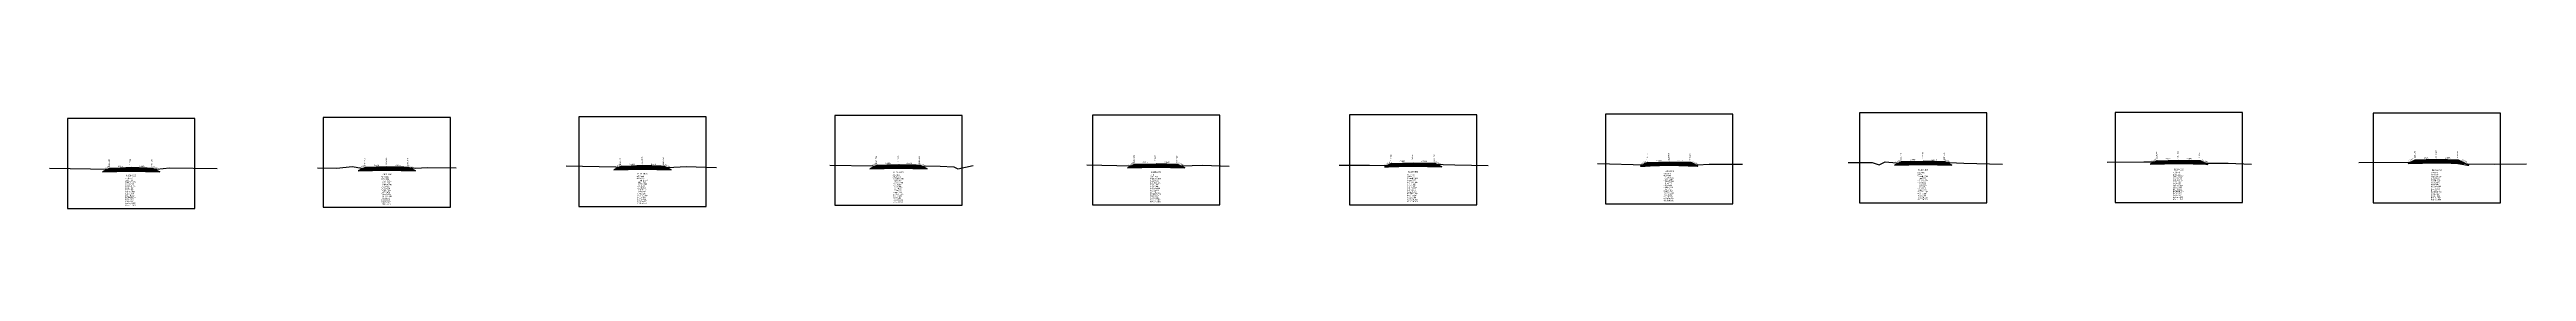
# Model space of a CAD drawing. Extents: x -7 to 78429, y 1189 to 1262.
# Drawn here: x 55173 to 55751, y 1203 to 1226 of the extents above; entities that cross this region are included whole.
import ezdxf
from ezdxf.enums import TextEntityAlignment as Align

# ---------------------------------------------------------------- set-up
doc = ezdxf.new("R2010")
doc.units = 0

msp = doc.modelspace()

# ---------------------------------------------------------------- linework, layer by layer
at = {"layer": 'A4_BORDER', "color": 7}
for points in [[(55536.254, 1204.231), (55565.954, 1204.231), (55565.954, 1225.231), (55536.254, 1225.231), (55536.254, 1204.231)], [(55595.497, 1204.505), (55625.197, 1204.505), (55625.197, 1225.505), (55595.497, 1225.505), (55595.497, 1204.505)], [(55655.11, 1204.587), (55684.81, 1204.587), (55684.81, 1225.587), (55655.11, 1225.587), (55655.11, 1204.587)], [(55715.313, 1204.457), (55745.013, 1204.457), (55745.013, 1225.457), (55715.313, 1225.457), (55715.313, 1204.457)], [(55177.39, 1203.181), (55207.09, 1203.181), (55207.09, 1224.181), (55177.39, 1224.181), (55177.39, 1203.181)], [(55237.088, 1203.462), (55266.788, 1203.462), (55266.788, 1224.462), (55237.088, 1224.462), (55237.088, 1203.462)], [(55296.723, 1203.625), (55326.423, 1203.625), (55326.423, 1224.625), (55296.723, 1224.625), (55296.723, 1203.625)], [(55356.436, 1203.949), (55386.136, 1203.949), (55386.136, 1224.949), (55356.436, 1224.949), (55356.436, 1203.949)], [(55416.53, 1203.975), (55446.23, 1203.975), (55446.23, 1224.975), (55416.53, 1224.975), (55416.53, 1203.975)], [(55476.504, 1204.04), (55506.204, 1204.04), (55506.204, 1225.04), (55476.504, 1225.04), (55476.504, 1204.04)]]:
    msp.add_lwpolyline(points, dxfattribs=at)
at = {"layer": 'CLEAR_GROUND', "color": 8}
for points in [[(55544.425, 1213.094), (55545.479, 1213.066), (55548.417, 1213.442), (55551.088, 1213.543), (55555.237, 1213.458), (55557.713, 1213.077), (55557.807, 1213.081)], [(55604.125, 1213.53), (55605.94, 1213.351), (55607.829, 1213.668), (55610.358, 1213.783), (55614.751, 1213.658), (55616.427, 1213.601)], [(55663.825, 1213.776), (55667.188, 1213.746), (55669.948, 1213.889), (55674.25, 1213.809), (55676.774, 1213.437)], [(55723.525, 1213.723), (55724.274, 1213.728), (55727.623, 1213.827), (55730.155, 1213.963), (55734.204, 1213.845), (55737.334, 1213.311), (55737.633, 1213.307)], [(55186.225, 1212.073), (55187.594, 1212.047), (55189.698, 1212.401), (55192.241, 1212.51), (55195.942, 1212.4), (55198.262, 1212.022), (55198.337, 1212.031)], [(55245.925, 1212.312), (55246.825, 1212.159), (55248.911, 1212.508), (55251.935, 1212.686), (55255.829, 1212.594), (55257.862, 1212.356)], [(55305.625, 1212.577), (55307.478, 1212.533), (55308.957, 1212.838), (55311.583, 1212.959), (55315.912, 1212.808), (55317.482, 1212.464), (55317.725, 1212.475)], [(55365.325, 1212.799), (55366.923, 1212.698), (55368.618, 1213.032), (55371.444, 1213.173), (55375.383, 1213.106), (55376.569, 1212.816), (55377.218, 1212.813)], [(55425.025, 1212.825), (55425.778, 1212.805), (55428.279, 1213.102), (55431.384, 1213.256), (55435.492, 1213.17), (55437.322, 1212.83), (55437.697, 1212.843)], [(55484.725, 1212.906), (55485.571, 1212.877), (55488.554, 1213.238), (55491.36, 1213.353), (55495.64, 1213.251), (55497.406, 1213.194)]]:
    msp.add_lwpolyline(points, dxfattribs=at)
at = {"layer": 'DESIGN_ROAD_TRIMMED', "color": 1}
for points in [[(55425.025, 1212.825), (55426.38, 1213.502), (55426.38, 1213.502), (55426.274, 1213.449), (55426.274, 1213.449), (55425.959, 1213.291), (55425.959, 1213.291), (55425.643, 1213.134), (55425.643, 1213.134), (55425.327, 1212.976), (55425.327, 1212.976), (55425.011, 1212.818), (55425.011, 1212.818), (55424.695, 1212.66), (55431.38, 1212.827), (55431.38, 1212.977), (55431.38, 1212.977), (55431.38, 1213.127), (55431.38, 1213.127), (55431.38, 1213.277), (55431.38, 1213.277), (55431.38, 1213.427), (55431.38, 1213.427), (55431.38, 1213.577), (55431.38, 1213.577), (55431.38, 1213.627), (55431.38, 1213.627), (55431.38, 1213.627), (55431.38, 1213.627), (55431.38, 1213.627), (55431.38, 1213.577), (55431.38, 1213.577), (55431.38, 1213.427), (55431.38, 1213.427), (55431.38, 1213.277), (55431.38, 1213.277), (55431.38, 1213.127), (55431.38, 1213.127), (55431.38, 1212.977), (55431.38, 1212.977), (55431.38, 1212.827), (55438.064, 1212.66), (55437.748, 1212.818), (55437.748, 1212.818), (55437.432, 1212.976), (55437.432, 1212.976), (55437.116, 1213.134), (55437.116, 1213.134), (55436.801, 1213.291), (55436.801, 1213.291), (55436.485, 1213.449), (55436.485, 1213.449), (55436.38, 1213.502), (55436.38, 1213.502), (55437.697, 1212.843)], [(55484.725, 1212.906), (55486.354, 1213.72), (55486.354, 1213.72), (55486.249, 1213.667), (55486.249, 1213.667), (55485.933, 1213.509), (55485.933, 1213.509), (55485.617, 1213.352), (55485.617, 1213.352), (55485.301, 1213.194), (55485.301, 1213.194), (55484.986, 1213.036), (55484.986, 1213.036), (55484.67, 1212.878), (55491.354, 1213.045), (55491.354, 1213.195), (55491.354, 1213.195), (55491.354, 1213.345), (55491.354, 1213.345), (55491.354, 1213.495), (55491.354, 1213.495), (55491.354, 1213.645), (55491.354, 1213.645), (55491.354, 1213.795), (55491.354, 1213.795), (55491.354, 1213.845), (55491.354, 1213.845), (55491.354, 1213.845), (55491.354, 1213.845), (55491.354, 1213.845), (55491.354, 1213.795), (55491.354, 1213.795), (55491.354, 1213.645), (55491.354, 1213.645), (55491.354, 1213.495), (55491.354, 1213.495), (55491.354, 1213.345), (55491.354, 1213.345), (55491.354, 1213.195), (55491.354, 1213.195), (55491.354, 1213.045), (55498.038, 1212.878), (55497.722, 1213.036), (55497.722, 1213.036), (55497.407, 1213.194), (55497.407, 1213.194), (55497.091, 1213.352), (55497.091, 1213.352), (55496.775, 1213.509), (55496.775, 1213.509), (55496.459, 1213.667), (55496.459, 1213.667), (55496.354, 1213.72), (55496.354, 1213.72), (55497.406, 1213.194)], [(55544.425, 1213.094), (55546.104, 1213.933), (55546.104, 1213.933), (55545.998, 1213.88), (55545.998, 1213.88), (55545.683, 1213.722), (55545.683, 1213.722), (55545.367, 1213.565), (55545.367, 1213.565), (55545.051, 1213.407), (55545.051, 1213.407), (55544.735, 1213.249), (55544.735, 1213.249), (55544.42, 1213.091), (55551.104, 1213.258), (55551.104, 1213.408), (55551.104, 1213.408), (55551.104, 1213.558), (55551.104, 1213.558), (55551.104, 1213.708), (55551.104, 1213.708), (55551.104, 1213.858), (55551.104, 1213.858), (55551.104, 1214.008), (55551.104, 1214.008), (55551.104, 1214.058), (55551.104, 1214.058), (55551.104, 1214.058), (55551.104, 1214.058), (55551.104, 1214.058), (55551.104, 1214.008), (55551.104, 1214.008), (55551.104, 1213.858), (55551.104, 1213.858), (55551.104, 1213.708), (55551.104, 1213.708), (55551.104, 1213.558), (55551.104, 1213.558), (55551.104, 1213.408), (55551.104, 1213.408), (55551.104, 1213.258), (55557.788, 1213.091), (55557.472, 1213.249), (55557.472, 1213.249), (55557.156, 1213.407), (55557.156, 1213.407), (55556.841, 1213.565), (55556.841, 1213.565), (55556.525, 1213.722), (55556.525, 1213.722), (55556.209, 1213.88), (55556.209, 1213.88), (55556.104, 1213.933), (55556.104, 1213.933), (55557.807, 1213.081)], [(55604.125, 1213.53), (55605.347, 1214.141), (55605.347, 1214.141), (55605.241, 1214.088), (55605.241, 1214.088), (55604.926, 1213.93), (55604.926, 1213.93), (55604.61, 1213.773), (55604.61, 1213.773), (55604.294, 1213.615), (55604.294, 1213.615), (55603.978, 1213.457), (55603.978, 1213.457), (55603.663, 1213.299), (55610.347, 1213.466), (55610.347, 1213.616), (55610.347, 1213.616), (55610.347, 1213.766), (55610.347, 1213.766), (55610.347, 1213.916), (55610.347, 1213.916), (55610.347, 1214.066), (55610.347, 1214.066), (55610.347, 1214.216), (55610.347, 1214.216), (55610.347, 1214.266), (55610.347, 1214.266), (55610.347, 1214.266), (55610.347, 1214.266), (55610.347, 1214.266), (55610.347, 1214.216), (55610.347, 1214.216), (55610.347, 1214.066), (55610.347, 1214.066), (55610.347, 1213.916), (55610.347, 1213.916), (55610.347, 1213.766), (55610.347, 1213.766), (55610.347, 1213.616), (55610.347, 1213.616), (55610.347, 1213.466), (55617.031, 1213.299), (55616.715, 1213.457), (55616.715, 1213.457), (55616.399, 1213.615), (55616.399, 1213.615), (55616.084, 1213.773), (55616.084, 1213.773), (55615.768, 1213.93), (55615.768, 1213.93), (55615.452, 1214.088), (55615.452, 1214.088), (55615.347, 1214.141), (55615.347, 1214.141), (55616.427, 1213.601)], [(55663.825, 1213.776), (55664.96, 1214.344), (55664.96, 1214.344), (55664.855, 1214.291), (55664.855, 1214.291), (55664.539, 1214.133), (55664.539, 1214.133), (55664.223, 1213.976), (55664.223, 1213.976), (55663.908, 1213.818), (55663.908, 1213.818), (55663.592, 1213.66), (55663.592, 1213.66), (55663.276, 1213.502), (55669.96, 1213.669), (55669.96, 1213.819), (55669.96, 1213.819), (55669.96, 1213.969), (55669.96, 1213.969), (55669.96, 1214.119), (55669.96, 1214.119), (55669.96, 1214.269), (55669.96, 1214.269), (55669.96, 1214.419), (55669.96, 1214.419), (55669.96, 1214.469), (55669.96, 1214.469), (55669.96, 1214.469), (55669.96, 1214.469), (55669.96, 1214.469), (55669.96, 1214.419), (55669.96, 1214.419), (55669.96, 1214.269), (55669.96, 1214.269), (55669.96, 1214.119), (55669.96, 1214.119), (55669.96, 1213.969), (55669.96, 1213.969), (55669.96, 1213.819), (55669.96, 1213.819), (55669.96, 1213.669), (55676.645, 1213.502), (55676.329, 1213.66), (55676.329, 1213.66), (55676.013, 1213.818), (55676.013, 1213.818), (55675.697, 1213.976), (55675.697, 1213.976), (55675.381, 1214.133), (55675.381, 1214.133), (55675.066, 1214.291), (55675.066, 1214.291), (55674.96, 1214.344), (55674.96, 1214.344), (55676.774, 1213.437)], [(55723.525, 1213.723), (55725.163, 1214.542), (55725.163, 1214.542), (55725.058, 1214.489), (55725.058, 1214.489), (55724.742, 1214.331), (55724.742, 1214.331), (55724.426, 1214.174), (55724.426, 1214.174), (55724.111, 1214.016), (55724.111, 1214.016), (55723.795, 1213.858), (55723.795, 1213.858), (55723.479, 1213.7), (55730.163, 1213.867), (55730.163, 1214.017), (55730.163, 1214.017), (55730.163, 1214.167), (55730.163, 1214.167), (55730.163, 1214.317), (55730.163, 1214.317), (55730.163, 1214.467), (55730.163, 1214.467), (55730.163, 1214.617), (55730.163, 1214.617), (55730.163, 1214.667), (55730.163, 1214.667), (55730.163, 1214.667), (55730.163, 1214.667), (55730.163, 1214.667), (55730.163, 1214.617), (55730.163, 1214.617), (55730.163, 1214.467), (55730.163, 1214.467), (55730.163, 1214.317), (55730.163, 1214.317), (55730.163, 1214.167), (55730.163, 1214.167), (55730.163, 1214.017), (55730.163, 1214.017), (55730.163, 1213.867), (55736.848, 1213.7), (55736.532, 1213.858), (55736.532, 1213.858), (55736.216, 1214.016), (55736.216, 1214.016), (55735.9, 1214.174), (55735.9, 1214.174), (55735.584, 1214.331), (55735.584, 1214.331), (55735.269, 1214.489), (55735.269, 1214.489), (55735.163, 1214.542), (55735.163, 1214.542), (55737.633, 1213.307)], [(55186.225, 1212.073), (55187.24, 1212.58), (55187.24, 1212.58), (55187.135, 1212.527), (55187.135, 1212.527), (55186.819, 1212.369), (55186.819, 1212.369), (55186.503, 1212.212), (55186.503, 1212.212), (55186.187, 1212.054), (55186.187, 1212.054), (55185.872, 1211.896), (55185.872, 1211.896), (55185.556, 1211.738), (55192.24, 1211.905), (55192.24, 1212.055), (55192.24, 1212.055), (55192.24, 1212.205), (55192.24, 1212.205), (55192.24, 1212.355), (55192.24, 1212.355), (55192.24, 1212.505), (55192.24, 1212.505), (55192.24, 1212.655), (55192.24, 1212.655), (55192.24, 1212.705), (55192.24, 1212.705), (55192.24, 1212.705), (55192.24, 1212.705), (55192.24, 1212.705), (55192.24, 1212.655), (55192.24, 1212.655), (55192.24, 1212.505), (55192.24, 1212.505), (55192.24, 1212.355), (55192.24, 1212.355), (55192.24, 1212.205), (55192.24, 1212.205), (55192.24, 1212.055), (55192.24, 1212.055), (55192.24, 1211.905), (55198.924, 1211.738), (55198.608, 1211.896), (55198.608, 1211.896), (55198.293, 1212.054), (55198.293, 1212.054), (55197.977, 1212.212), (55197.977, 1212.212), (55197.661, 1212.369), (55197.661, 1212.369), (55197.345, 1212.527), (55197.345, 1212.527), (55197.24, 1212.58), (55197.24, 1212.58), (55198.337, 1212.031)], [(55245.925, 1212.312), (55246.938, 1212.818), (55246.938, 1212.818), (55246.833, 1212.765), (55246.833, 1212.765), (55246.517, 1212.607), (55246.517, 1212.607), (55246.201, 1212.45), (55246.201, 1212.45), (55245.885, 1212.292), (55245.885, 1212.292), (55245.57, 1212.134), (55245.57, 1212.134), (55245.254, 1211.976), (55251.938, 1212.143), (55251.938, 1212.293), (55251.938, 1212.293), (55251.938, 1212.443), (55251.938, 1212.443), (55251.938, 1212.593), (55251.938, 1212.593), (55251.938, 1212.743), (55251.938, 1212.743), (55251.938, 1212.893), (55251.938, 1212.893), (55251.938, 1212.943), (55251.938, 1212.943), (55251.938, 1212.943), (55251.938, 1212.943), (55251.938, 1212.943), (55251.938, 1212.893), (55251.938, 1212.893), (55251.938, 1212.743), (55251.938, 1212.743), (55251.938, 1212.593), (55251.938, 1212.593), (55251.938, 1212.443), (55251.938, 1212.443), (55251.938, 1212.293), (55251.938, 1212.293), (55251.938, 1212.143), (55258.622, 1211.976), (55258.306, 1212.134), (55258.306, 1212.134), (55257.991, 1212.292), (55257.991, 1212.292), (55257.675, 1212.45), (55257.675, 1212.45), (55257.359, 1212.607), (55257.359, 1212.607), (55257.043, 1212.765), (55257.043, 1212.765), (55256.938, 1212.818), (55256.938, 1212.818), (55257.862, 1212.356)], [(55305.625, 1212.577), (55306.573, 1213.051), (55306.573, 1213.051), (55306.468, 1212.998), (55306.468, 1212.998), (55306.152, 1212.84), (55306.152, 1212.84), (55305.836, 1212.683), (55305.836, 1212.683), (55305.52, 1212.525), (55305.52, 1212.525), (55305.205, 1212.367), (55305.205, 1212.367), (55304.889, 1212.209), (55311.573, 1212.376), (55311.573, 1212.526), (55311.573, 1212.526), (55311.573, 1212.676), (55311.573, 1212.676), (55311.573, 1212.826), (55311.573, 1212.826), (55311.573, 1212.976), (55311.573, 1212.976), (55311.573, 1213.126), (55311.573, 1213.126), (55311.573, 1213.176), (55311.573, 1213.176), (55311.573, 1213.176), (55311.573, 1213.176), (55311.573, 1213.176), (55311.573, 1213.126), (55311.573, 1213.126), (55311.573, 1212.976), (55311.573, 1212.976), (55311.573, 1212.826), (55311.573, 1212.826), (55311.573, 1212.676), (55311.573, 1212.676), (55311.573, 1212.526), (55311.573, 1212.526), (55311.573, 1212.376), (55318.257, 1212.209), (55317.941, 1212.367), (55317.941, 1212.367), (55317.626, 1212.525), (55317.626, 1212.525), (55317.31, 1212.683), (55317.31, 1212.683), (55316.994, 1212.84), (55316.994, 1212.84), (55316.678, 1212.998), (55316.678, 1212.998), (55316.573, 1213.051), (55316.573, 1213.051), (55317.725, 1212.475)], [(55365.325, 1212.799), (55366.286, 1213.279), (55366.286, 1213.279), (55366.181, 1213.226), (55366.181, 1213.226), (55365.865, 1213.068), (55365.865, 1213.068), (55365.549, 1212.911), (55365.549, 1212.911), (55365.233, 1212.753), (55365.233, 1212.753), (55364.917, 1212.595), (55364.917, 1212.595), (55364.602, 1212.437), (55371.286, 1212.604), (55371.286, 1212.754), (55371.286, 1212.754), (55371.286, 1212.904), (55371.286, 1212.904), (55371.286, 1213.054), (55371.286, 1213.054), (55371.286, 1213.204), (55371.286, 1213.204), (55371.286, 1213.354), (55371.286, 1213.354), (55371.286, 1213.404), (55371.286, 1213.404), (55371.286, 1213.404), (55371.286, 1213.404), (55371.286, 1213.404), (55371.286, 1213.354), (55371.286, 1213.354), (55371.286, 1213.204), (55371.286, 1213.204), (55371.286, 1213.054), (55371.286, 1213.054), (55371.286, 1212.904), (55371.286, 1212.904), (55371.286, 1212.754), (55371.286, 1212.754), (55371.286, 1212.604), (55377.97, 1212.437), (55377.654, 1212.595), (55377.654, 1212.595), (55377.338, 1212.753), (55377.338, 1212.753), (55377.023, 1212.911), (55377.023, 1212.911), (55376.707, 1213.068), (55376.707, 1213.068), (55376.391, 1213.226), (55376.391, 1213.226), (55376.286, 1213.279), (55376.286, 1213.279), (55377.218, 1212.813)]]:
    msp.add_lwpolyline(points, dxfattribs=at)
at = {"layer": 'FINISHED_ROAD', "color": 2}
for points in [[(55426.38, 1213.502), (55426.38, 1213.502), (55431.38, 1213.627), (55436.38, 1213.502), (55436.38, 1213.502)], [(55486.354, 1213.72), (55486.354, 1213.72), (55491.354, 1213.845), (55496.354, 1213.72), (55496.354, 1213.72)], [(55546.104, 1213.933), (55546.104, 1213.933), (55551.104, 1214.058), (55556.104, 1213.933), (55556.104, 1213.933)], [(55605.347, 1214.141), (55605.347, 1214.141), (55610.347, 1214.266), (55615.347, 1214.141), (55615.347, 1214.141)], [(55664.96, 1214.344), (55664.96, 1214.344), (55669.96, 1214.469), (55674.96, 1214.344), (55674.96, 1214.344)], [(55725.163, 1214.542), (55725.163, 1214.542), (55730.163, 1214.667), (55735.163, 1214.542), (55735.163, 1214.542)], [(55187.24, 1212.58), (55187.24, 1212.58), (55192.24, 1212.705), (55197.24, 1212.58), (55197.24, 1212.58)], [(55246.938, 1212.818), (55246.938, 1212.818), (55251.938, 1212.943), (55256.938, 1212.818), (55256.938, 1212.818)], [(55306.573, 1213.051), (55306.573, 1213.051), (55311.573, 1213.176), (55316.573, 1213.051), (55316.573, 1213.051)], [(55366.286, 1213.279), (55366.286, 1213.279), (55371.286, 1213.404), (55376.286, 1213.279), (55376.286, 1213.279)]]:
    msp.add_lwpolyline(points, dxfattribs=at)
at = {"layer": 'LAYER_0', "color": 4}
for points in [[(55426.38, 1213.502), (55426.274, 1213.449), (55431.38, 1213.577), (55431.38, 1213.627)], [(55486.354, 1213.72), (55486.249, 1213.667), (55491.354, 1213.795), (55491.354, 1213.845)], [(55546.104, 1213.933), (55545.998, 1213.88), (55551.104, 1214.008), (55551.104, 1214.058)], [(55605.347, 1214.141), (55605.241, 1214.088), (55610.347, 1214.216), (55610.347, 1214.266)], [(55664.96, 1214.344), (55664.855, 1214.291), (55669.96, 1214.419), (55669.96, 1214.469)], [(55725.163, 1214.542), (55725.058, 1214.489), (55730.163, 1214.617), (55730.163, 1214.667)], [(55187.24, 1212.58), (55187.135, 1212.527), (55192.24, 1212.655), (55192.24, 1212.705)], [(55246.938, 1212.818), (55246.833, 1212.765), (55251.938, 1212.893), (55251.938, 1212.943)], [(55306.573, 1213.051), (55306.468, 1212.998), (55311.573, 1213.126), (55311.573, 1213.176)], [(55366.286, 1213.279), (55366.181, 1213.226), (55371.286, 1213.354), (55371.286, 1213.404)]]:
    msp.add_lwpolyline(points, dxfattribs=at)
at = {"layer": 'LAYER_1', "color": 4}
for points in [[(55426.274, 1213.449), (55425.959, 1213.291), (55431.38, 1213.427), (55431.38, 1213.577)], [(55486.249, 1213.667), (55485.933, 1213.509), (55491.354, 1213.645), (55491.354, 1213.795)], [(55545.998, 1213.88), (55545.683, 1213.722), (55551.104, 1213.858), (55551.104, 1214.008)], [(55605.241, 1214.088), (55604.926, 1213.93), (55610.347, 1214.066), (55610.347, 1214.216)], [(55664.855, 1214.291), (55664.539, 1214.133), (55669.96, 1214.269), (55669.96, 1214.419)], [(55725.058, 1214.489), (55724.742, 1214.331), (55730.163, 1214.467), (55730.163, 1214.617)], [(55187.135, 1212.527), (55186.819, 1212.369), (55192.24, 1212.505), (55192.24, 1212.655)], [(55246.833, 1212.765), (55246.517, 1212.607), (55251.938, 1212.743), (55251.938, 1212.893)], [(55306.468, 1212.998), (55306.152, 1212.84), (55311.573, 1212.976), (55311.573, 1213.126)], [(55366.181, 1213.226), (55365.865, 1213.068), (55371.286, 1213.204), (55371.286, 1213.354)]]:
    msp.add_lwpolyline(points, dxfattribs=at)
at = {"layer": 'LAYER_10', "color": 6}
for points in [[(55557.156, 1213.407), (55557.472, 1213.249), (55551.104, 1213.408), (55551.104, 1213.558)], [(55616.399, 1213.615), (55616.715, 1213.457), (55610.347, 1213.616), (55610.347, 1213.766)], [(55676.013, 1213.818), (55676.329, 1213.66), (55669.96, 1213.819), (55669.96, 1213.969)], [(55736.216, 1214.016), (55736.532, 1213.858), (55730.163, 1214.017), (55730.163, 1214.167)], [(55198.293, 1212.054), (55198.608, 1211.896), (55192.24, 1212.055), (55192.24, 1212.205)], [(55257.991, 1212.292), (55258.306, 1212.134), (55251.938, 1212.293), (55251.938, 1212.443)], [(55317.626, 1212.525), (55317.941, 1212.367), (55311.573, 1212.526), (55311.573, 1212.676)], [(55377.338, 1212.753), (55377.654, 1212.595), (55371.286, 1212.754), (55371.286, 1212.904)], [(55437.432, 1212.976), (55437.748, 1212.818), (55431.38, 1212.977), (55431.38, 1213.127)], [(55497.407, 1213.194), (55497.722, 1213.036), (55491.354, 1213.195), (55491.354, 1213.345)]]:
    msp.add_lwpolyline(points, dxfattribs=at)
at = {"layer": 'LAYER_11', "color": 6}
for points in [[(55616.715, 1213.457), (55617.031, 1213.299), (55610.347, 1213.466), (55610.347, 1213.616)], [(55676.329, 1213.66), (55676.645, 1213.502), (55669.96, 1213.669), (55669.96, 1213.819)], [(55736.532, 1213.858), (55736.848, 1213.7), (55730.163, 1213.867), (55730.163, 1214.017)], [(55198.608, 1211.896), (55198.924, 1211.738), (55192.24, 1211.905), (55192.24, 1212.055)], [(55258.306, 1212.134), (55258.622, 1211.976), (55251.938, 1212.143), (55251.938, 1212.293)], [(55317.941, 1212.367), (55318.257, 1212.209), (55311.573, 1212.376), (55311.573, 1212.526)], [(55377.654, 1212.595), (55377.97, 1212.437), (55371.286, 1212.604), (55371.286, 1212.754)], [(55437.748, 1212.818), (55438.064, 1212.66), (55431.38, 1212.827), (55431.38, 1212.977)], [(55497.722, 1213.036), (55498.038, 1212.878), (55491.354, 1213.045), (55491.354, 1213.195)], [(55557.472, 1213.249), (55557.788, 1213.091), (55551.104, 1213.258), (55551.104, 1213.408)]]:
    msp.add_lwpolyline(points, dxfattribs=at)
at = {"layer": 'LAYER_2', "color": 4}
for points in [[(55485.933, 1213.509), (55485.617, 1213.352), (55491.354, 1213.495), (55491.354, 1213.645)], [(55545.683, 1213.722), (55545.367, 1213.565), (55551.104, 1213.708), (55551.104, 1213.858)], [(55604.926, 1213.93), (55604.61, 1213.773), (55610.347, 1213.916), (55610.347, 1214.066)], [(55664.539, 1214.133), (55664.223, 1213.976), (55669.96, 1214.119), (55669.96, 1214.269)], [(55724.742, 1214.331), (55724.426, 1214.174), (55730.163, 1214.317), (55730.163, 1214.467)], [(55186.819, 1212.369), (55186.503, 1212.212), (55192.24, 1212.355), (55192.24, 1212.505)], [(55246.517, 1212.607), (55246.201, 1212.45), (55251.938, 1212.593), (55251.938, 1212.743)], [(55306.152, 1212.84), (55305.836, 1212.683), (55311.573, 1212.826), (55311.573, 1212.976)], [(55365.865, 1213.068), (55365.549, 1212.911), (55371.286, 1213.054), (55371.286, 1213.204)], [(55425.959, 1213.291), (55425.643, 1213.134), (55431.38, 1213.277), (55431.38, 1213.427)]]:
    msp.add_lwpolyline(points, dxfattribs=at)
at = {"layer": 'LAYER_3', "color": 4}
for points in [[(55545.367, 1213.565), (55545.051, 1213.407), (55551.104, 1213.558), (55551.104, 1213.708)], [(55604.61, 1213.773), (55604.294, 1213.615), (55610.347, 1213.766), (55610.347, 1213.916)], [(55664.223, 1213.976), (55663.908, 1213.818), (55669.96, 1213.969), (55669.96, 1214.119)], [(55724.426, 1214.174), (55724.111, 1214.016), (55730.163, 1214.167), (55730.163, 1214.317)], [(55186.503, 1212.212), (55186.187, 1212.054), (55192.24, 1212.205), (55192.24, 1212.355)], [(55246.201, 1212.45), (55245.885, 1212.292), (55251.938, 1212.443), (55251.938, 1212.593)], [(55305.836, 1212.683), (55305.52, 1212.525), (55311.573, 1212.676), (55311.573, 1212.826)], [(55365.549, 1212.911), (55365.233, 1212.753), (55371.286, 1212.904), (55371.286, 1213.054)], [(55425.643, 1213.134), (55425.327, 1212.976), (55431.38, 1213.127), (55431.38, 1213.277)], [(55485.617, 1213.352), (55485.301, 1213.194), (55491.354, 1213.345), (55491.354, 1213.495)]]:
    msp.add_lwpolyline(points, dxfattribs=at)
at = {"layer": 'LAYER_4', "color": 4}
for points in [[(55545.051, 1213.407), (55544.735, 1213.249), (55551.104, 1213.408), (55551.104, 1213.558)], [(55604.294, 1213.615), (55603.978, 1213.457), (55610.347, 1213.616), (55610.347, 1213.766)], [(55663.908, 1213.818), (55663.592, 1213.66), (55669.96, 1213.819), (55669.96, 1213.969)], [(55724.111, 1214.016), (55723.795, 1213.858), (55730.163, 1214.017), (55730.163, 1214.167)], [(55186.187, 1212.054), (55185.872, 1211.896), (55192.24, 1212.055), (55192.24, 1212.205)], [(55245.885, 1212.292), (55245.57, 1212.134), (55251.938, 1212.293), (55251.938, 1212.443)], [(55305.52, 1212.525), (55305.205, 1212.367), (55311.573, 1212.526), (55311.573, 1212.676)], [(55365.233, 1212.753), (55364.917, 1212.595), (55371.286, 1212.754), (55371.286, 1212.904)], [(55425.327, 1212.976), (55425.011, 1212.818), (55431.38, 1212.977), (55431.38, 1213.127)], [(55485.301, 1213.194), (55484.986, 1213.036), (55491.354, 1213.195), (55491.354, 1213.345)]]:
    msp.add_lwpolyline(points, dxfattribs=at)
at = {"layer": 'LAYER_5', "color": 4}
for points in [[(55603.978, 1213.457), (55603.663, 1213.299), (55610.347, 1213.466), (55610.347, 1213.616)], [(55663.592, 1213.66), (55663.276, 1213.502), (55669.96, 1213.669), (55669.96, 1213.819)], [(55723.795, 1213.858), (55723.479, 1213.7), (55730.163, 1213.867), (55730.163, 1214.017)], [(55185.872, 1211.896), (55185.556, 1211.738), (55192.24, 1211.905), (55192.24, 1212.055)], [(55245.57, 1212.134), (55245.254, 1211.976), (55251.938, 1212.143), (55251.938, 1212.293)], [(55305.205, 1212.367), (55304.889, 1212.209), (55311.573, 1212.376), (55311.573, 1212.526)], [(55364.917, 1212.595), (55364.602, 1212.437), (55371.286, 1212.604), (55371.286, 1212.754)], [(55425.011, 1212.818), (55424.695, 1212.66), (55431.38, 1212.827), (55431.38, 1212.977)], [(55484.986, 1213.036), (55484.67, 1212.878), (55491.354, 1213.045), (55491.354, 1213.195)], [(55544.735, 1213.249), (55544.42, 1213.091), (55551.104, 1213.258), (55551.104, 1213.408)]]:
    msp.add_lwpolyline(points, dxfattribs=at)
at = {"layer": 'LAYER_6', "color": 6}
for points in [[(55436.38, 1213.502), (55436.485, 1213.449), (55431.38, 1213.577), (55431.38, 1213.627)], [(55496.354, 1213.72), (55496.459, 1213.667), (55491.354, 1213.795), (55491.354, 1213.845)], [(55556.104, 1213.933), (55556.209, 1213.88), (55551.104, 1214.008), (55551.104, 1214.058)], [(55615.347, 1214.141), (55615.452, 1214.088), (55610.347, 1214.216), (55610.347, 1214.266)], [(55674.96, 1214.344), (55675.066, 1214.291), (55669.96, 1214.419), (55669.96, 1214.469)], [(55735.163, 1214.542), (55735.269, 1214.489), (55730.163, 1214.617), (55730.163, 1214.667)], [(55197.24, 1212.58), (55197.345, 1212.527), (55192.24, 1212.655), (55192.24, 1212.705)], [(55256.938, 1212.818), (55257.043, 1212.765), (55251.938, 1212.893), (55251.938, 1212.943)], [(55316.573, 1213.051), (55316.678, 1212.998), (55311.573, 1213.126), (55311.573, 1213.176)], [(55376.286, 1213.279), (55376.391, 1213.226), (55371.286, 1213.354), (55371.286, 1213.404)]]:
    msp.add_lwpolyline(points, dxfattribs=at)
at = {"layer": 'LAYER_7', "color": 6}
for points in [[(55436.485, 1213.449), (55436.801, 1213.291), (55431.38, 1213.427), (55431.38, 1213.577)], [(55496.459, 1213.667), (55496.775, 1213.509), (55491.354, 1213.645), (55491.354, 1213.795)], [(55556.209, 1213.88), (55556.525, 1213.722), (55551.104, 1213.858), (55551.104, 1214.008)], [(55615.452, 1214.088), (55615.768, 1213.93), (55610.347, 1214.066), (55610.347, 1214.216)], [(55675.066, 1214.291), (55675.381, 1214.133), (55669.96, 1214.269), (55669.96, 1214.419)], [(55735.269, 1214.489), (55735.584, 1214.331), (55730.163, 1214.467), (55730.163, 1214.617)], [(55197.345, 1212.527), (55197.661, 1212.369), (55192.24, 1212.505), (55192.24, 1212.655)], [(55257.043, 1212.765), (55257.359, 1212.607), (55251.938, 1212.743), (55251.938, 1212.893)], [(55316.678, 1212.998), (55316.994, 1212.84), (55311.573, 1212.976), (55311.573, 1213.126)], [(55376.391, 1213.226), (55376.707, 1213.068), (55371.286, 1213.204), (55371.286, 1213.354)]]:
    msp.add_lwpolyline(points, dxfattribs=at)
at = {"layer": 'LAYER_8', "color": 6}
for points in [[(55496.775, 1213.509), (55497.091, 1213.352), (55491.354, 1213.495), (55491.354, 1213.645)], [(55556.525, 1213.722), (55556.841, 1213.565), (55551.104, 1213.708), (55551.104, 1213.858)], [(55615.768, 1213.93), (55616.084, 1213.773), (55610.347, 1213.916), (55610.347, 1214.066)], [(55675.381, 1214.133), (55675.697, 1213.976), (55669.96, 1214.119), (55669.96, 1214.269)], [(55735.584, 1214.331), (55735.9, 1214.174), (55730.163, 1214.317), (55730.163, 1214.467)], [(55197.661, 1212.369), (55197.977, 1212.212), (55192.24, 1212.355), (55192.24, 1212.505)], [(55257.359, 1212.607), (55257.675, 1212.45), (55251.938, 1212.593), (55251.938, 1212.743)], [(55316.994, 1212.84), (55317.31, 1212.683), (55311.573, 1212.826), (55311.573, 1212.976)], [(55376.707, 1213.068), (55377.023, 1212.911), (55371.286, 1213.054), (55371.286, 1213.204)], [(55436.801, 1213.291), (55437.116, 1213.134), (55431.38, 1213.277), (55431.38, 1213.427)]]:
    msp.add_lwpolyline(points, dxfattribs=at)
at = {"layer": 'LAYER_9', "color": 6}
for points in [[(55556.841, 1213.565), (55557.156, 1213.407), (55551.104, 1213.558), (55551.104, 1213.708)], [(55616.084, 1213.773), (55616.399, 1213.615), (55610.347, 1213.766), (55610.347, 1213.916)], [(55675.697, 1213.976), (55676.013, 1213.818), (55669.96, 1213.969), (55669.96, 1214.119)], [(55735.9, 1214.174), (55736.216, 1214.016), (55730.163, 1214.167), (55730.163, 1214.317)], [(55197.977, 1212.212), (55198.293, 1212.054), (55192.24, 1212.205), (55192.24, 1212.355)], [(55257.675, 1212.45), (55257.991, 1212.292), (55251.938, 1212.443), (55251.938, 1212.593)], [(55317.31, 1212.683), (55317.626, 1212.525), (55311.573, 1212.676), (55311.573, 1212.826)], [(55377.023, 1212.911), (55377.338, 1212.753), (55371.286, 1212.904), (55371.286, 1213.054)], [(55437.116, 1213.134), (55437.432, 1212.976), (55431.38, 1213.127), (55431.38, 1213.277)], [(55497.091, 1213.352), (55497.407, 1213.194), (55491.354, 1213.345), (55491.354, 1213.495)]]:
    msp.add_lwpolyline(points, dxfattribs=at)
at = {"layer": 'NATURAL_GROUND', "color": 3}
for points in [[(55415.246, 1213.384), (55425.765, 1213.105), (55428.254, 1213.401), (55431.38, 1213.556), (55435.523, 1213.469), (55437.345, 1213.131), (55442.258, 1213.301), (55448.471, 1213.062)], [(55474.074, 1213.311), (55481.143, 1213.328), (55485.558, 1213.177), (55488.53, 1213.537), (55491.357, 1213.653), (55495.648, 1213.551), (55501.077, 1213.374), (55508.829, 1213.214)], [(55534.385, 1213.66), (55545.464, 1213.366), (55548.392, 1213.741), (55551.086, 1213.843), (55555.263, 1213.757), (55557.73, 1213.378), (55560.432, 1213.494), (55568.232, 1213.535)], [(55592.86, 1213.887), (55598.483, 1213.889), (55600.082, 1213.362), (55601.46, 1214.095), (55605.93, 1213.653), (55607.797, 1213.967), (55610.356, 1214.083), (55614.761, 1213.958), (55619.837, 1213.784), (55628.888, 1213.545)], [(55653.285, 1213.998), (55661.843, 1214.094), (55667.181, 1214.046), (55669.943, 1214.189), (55674.274, 1214.108), (55676.855, 1213.728), (55681.531, 1213.752), (55686.957, 1213.557)], [(55711.997, 1213.94), (55724.268, 1214.028), (55727.61, 1214.126), (55730.151, 1214.263), (55734.233, 1214.144), (55737.361, 1213.61), (55743.598, 1213.535), (55751.097, 1213.586)], [(55173.227, 1212.613), (55187.572, 1212.348), (55189.667, 1212.7), (55192.239, 1212.81), (55195.971, 1212.699), (55198.267, 1212.325), (55201.215, 1212.698), (55212.326, 1212.476)], [(55235.723, 1212.694), (55240.162, 1212.616), (55243.935, 1212.955), (55246.825, 1212.463), (55248.877, 1212.807), (55251.93, 1212.986), (55255.85, 1212.894), (55258.513, 1212.582), (55261.518, 1212.772), (55268.056, 1212.663)], [(55293.794, 1213.099), (55305.305, 1212.885), (55307.451, 1212.834), (55308.92, 1213.137), (55311.581, 1213.259), (55315.95, 1213.107), (55317.508, 1212.766), (55321.747, 1212.951), (55328.825, 1212.731)], [(55355.25, 1213.285), (55365.27, 1213.103), (55366.903, 1213), (55368.581, 1213.331), (55371.439, 1213.473), (55375.422, 1213.406), (55376.606, 1213.116), (55381.05, 1213.096), (55384.234, 1212.882), (55385.122, 1212.444), (55385.122, 1212.444), (55388.683, 1213.187), (55388.683, 1213.187)]]:
    msp.add_lwpolyline(points, dxfattribs=at)
at = {"layer": 'STRUCTURE_LEFT', "color": 4}
for points in [[(55426.38, 1213.502), (55426.274, 1213.449), (55426.274, 1213.449), (55425.959, 1213.291), (55425.959, 1213.291), (55425.643, 1213.134), (55425.643, 1213.134), (55425.327, 1212.976), (55425.327, 1212.976), (55425.011, 1212.818), (55425.011, 1212.818), (55424.695, 1212.66), (55431.38, 1212.827), (55431.38, 1212.977), (55431.38, 1212.977), (55431.38, 1213.127), (55431.38, 1213.127), (55431.38, 1213.277), (55431.38, 1213.277), (55431.38, 1213.427), (55431.38, 1213.427), (55431.38, 1213.577), (55431.38, 1213.577), (55431.38, 1213.627), (55431.38, 1213.627)], [(55486.354, 1213.72), (55486.249, 1213.667), (55486.249, 1213.667), (55485.933, 1213.509), (55485.933, 1213.509), (55485.617, 1213.352), (55485.617, 1213.352), (55485.301, 1213.194), (55485.301, 1213.194), (55484.986, 1213.036), (55484.986, 1213.036), (55484.67, 1212.878), (55491.354, 1213.045), (55491.354, 1213.195), (55491.354, 1213.195), (55491.354, 1213.345), (55491.354, 1213.345), (55491.354, 1213.495), (55491.354, 1213.495), (55491.354, 1213.645), (55491.354, 1213.645), (55491.354, 1213.795), (55491.354, 1213.795), (55491.354, 1213.845), (55491.354, 1213.845)], [(55546.104, 1213.933), (55545.998, 1213.88), (55545.998, 1213.88), (55545.683, 1213.722), (55545.683, 1213.722), (55545.367, 1213.565), (55545.367, 1213.565), (55545.051, 1213.407), (55545.051, 1213.407), (55544.735, 1213.249), (55544.735, 1213.249), (55544.42, 1213.091), (55551.104, 1213.258), (55551.104, 1213.408), (55551.104, 1213.408), (55551.104, 1213.558), (55551.104, 1213.558), (55551.104, 1213.708), (55551.104, 1213.708), (55551.104, 1213.858), (55551.104, 1213.858), (55551.104, 1214.008), (55551.104, 1214.008), (55551.104, 1214.058), (55551.104, 1214.058)], [(55605.347, 1214.141), (55605.241, 1214.088), (55605.241, 1214.088), (55604.926, 1213.93), (55604.926, 1213.93), (55604.61, 1213.773), (55604.61, 1213.773), (55604.294, 1213.615), (55604.294, 1213.615), (55603.978, 1213.457), (55603.978, 1213.457), (55603.663, 1213.299), (55610.347, 1213.466), (55610.347, 1213.616), (55610.347, 1213.616), (55610.347, 1213.766), (55610.347, 1213.766), (55610.347, 1213.916), (55610.347, 1213.916), (55610.347, 1214.066), (55610.347, 1214.066), (55610.347, 1214.216), (55610.347, 1214.216), (55610.347, 1214.266), (55610.347, 1214.266)], [(55664.96, 1214.344), (55664.855, 1214.291), (55664.855, 1214.291), (55664.539, 1214.133), (55664.539, 1214.133), (55664.223, 1213.976), (55664.223, 1213.976), (55663.908, 1213.818), (55663.908, 1213.818), (55663.592, 1213.66), (55663.592, 1213.66), (55663.276, 1213.502), (55669.96, 1213.669), (55669.96, 1213.819), (55669.96, 1213.819), (55669.96, 1213.969), (55669.96, 1213.969), (55669.96, 1214.119), (55669.96, 1214.119), (55669.96, 1214.269), (55669.96, 1214.269), (55669.96, 1214.419), (55669.96, 1214.419), (55669.96, 1214.469), (55669.96, 1214.469)], [(55725.163, 1214.542), (55725.058, 1214.489), (55725.058, 1214.489), (55724.742, 1214.331), (55724.742, 1214.331), (55724.426, 1214.174), (55724.426, 1214.174), (55724.111, 1214.016), (55724.111, 1214.016), (55723.795, 1213.858), (55723.795, 1213.858), (55723.479, 1213.7), (55730.163, 1213.867), (55730.163, 1214.017), (55730.163, 1214.017), (55730.163, 1214.167), (55730.163, 1214.167), (55730.163, 1214.317), (55730.163, 1214.317), (55730.163, 1214.467), (55730.163, 1214.467), (55730.163, 1214.617), (55730.163, 1214.617), (55730.163, 1214.667), (55730.163, 1214.667)], [(55187.24, 1212.58), (55187.135, 1212.527), (55187.135, 1212.527), (55186.819, 1212.369), (55186.819, 1212.369), (55186.503, 1212.212), (55186.503, 1212.212), (55186.187, 1212.054), (55186.187, 1212.054), (55185.872, 1211.896), (55185.872, 1211.896), (55185.556, 1211.738), (55192.24, 1211.905), (55192.24, 1212.055), (55192.24, 1212.055), (55192.24, 1212.205), (55192.24, 1212.205), (55192.24, 1212.355), (55192.24, 1212.355), (55192.24, 1212.505), (55192.24, 1212.505), (55192.24, 1212.655), (55192.24, 1212.655), (55192.24, 1212.705), (55192.24, 1212.705)], [(55246.938, 1212.818), (55246.833, 1212.765), (55246.833, 1212.765), (55246.517, 1212.607), (55246.517, 1212.607), (55246.201, 1212.45), (55246.201, 1212.45), (55245.885, 1212.292), (55245.885, 1212.292), (55245.57, 1212.134), (55245.57, 1212.134), (55245.254, 1211.976), (55251.938, 1212.143), (55251.938, 1212.293), (55251.938, 1212.293), (55251.938, 1212.443), (55251.938, 1212.443), (55251.938, 1212.593), (55251.938, 1212.593), (55251.938, 1212.743), (55251.938, 1212.743), (55251.938, 1212.893), (55251.938, 1212.893), (55251.938, 1212.943), (55251.938, 1212.943)], [(55306.573, 1213.051), (55306.468, 1212.998), (55306.468, 1212.998), (55306.152, 1212.84), (55306.152, 1212.84), (55305.836, 1212.683), (55305.836, 1212.683), (55305.52, 1212.525), (55305.52, 1212.525), (55305.205, 1212.367), (55305.205, 1212.367), (55304.889, 1212.209), (55311.573, 1212.376), (55311.573, 1212.526), (55311.573, 1212.526), (55311.573, 1212.676), (55311.573, 1212.676), (55311.573, 1212.826), (55311.573, 1212.826), (55311.573, 1212.976), (55311.573, 1212.976), (55311.573, 1213.126), (55311.573, 1213.126), (55311.573, 1213.176), (55311.573, 1213.176)], [(55366.286, 1213.279), (55366.181, 1213.226), (55366.181, 1213.226), (55365.865, 1213.068), (55365.865, 1213.068), (55365.549, 1212.911), (55365.549, 1212.911), (55365.233, 1212.753), (55365.233, 1212.753), (55364.917, 1212.595), (55364.917, 1212.595), (55364.602, 1212.437), (55371.286, 1212.604), (55371.286, 1212.754), (55371.286, 1212.754), (55371.286, 1212.904), (55371.286, 1212.904), (55371.286, 1213.054), (55371.286, 1213.054), (55371.286, 1213.204), (55371.286, 1213.204), (55371.286, 1213.354), (55371.286, 1213.354), (55371.286, 1213.404), (55371.286, 1213.404)]]:
    msp.add_lwpolyline(points, dxfattribs=at)
at = {"layer": 'STRUCTURE_RIGHT', "color": 6}
for points in [[(55431.38, 1213.627), (55431.38, 1213.627), (55431.38, 1213.577), (55431.38, 1213.577), (55431.38, 1213.427), (55431.38, 1213.427), (55431.38, 1213.277), (55431.38, 1213.277), (55431.38, 1213.127), (55431.38, 1213.127), (55431.38, 1212.977), (55431.38, 1212.977), (55431.38, 1212.827), (55438.064, 1212.66), (55437.748, 1212.818), (55437.748, 1212.818), (55437.432, 1212.976), (55437.432, 1212.976), (55437.116, 1213.134), (55437.116, 1213.134), (55436.801, 1213.291), (55436.801, 1213.291), (55436.485, 1213.449), (55436.485, 1213.449), (55436.38, 1213.502)], [(55491.354, 1213.845), (55491.354, 1213.845), (55491.354, 1213.795), (55491.354, 1213.795), (55491.354, 1213.645), (55491.354, 1213.645), (55491.354, 1213.495), (55491.354, 1213.495), (55491.354, 1213.345), (55491.354, 1213.345), (55491.354, 1213.195), (55491.354, 1213.195), (55491.354, 1213.045), (55498.038, 1212.878), (55497.722, 1213.036), (55497.722, 1213.036), (55497.407, 1213.194), (55497.407, 1213.194), (55497.091, 1213.352), (55497.091, 1213.352), (55496.775, 1213.509), (55496.775, 1213.509), (55496.459, 1213.667), (55496.459, 1213.667), (55496.354, 1213.72)], [(55551.104, 1214.058), (55551.104, 1214.058), (55551.104, 1214.008), (55551.104, 1214.008), (55551.104, 1213.858), (55551.104, 1213.858), (55551.104, 1213.708), (55551.104, 1213.708), (55551.104, 1213.558), (55551.104, 1213.558), (55551.104, 1213.408), (55551.104, 1213.408), (55551.104, 1213.258), (55557.788, 1213.091), (55557.472, 1213.249), (55557.472, 1213.249), (55557.156, 1213.407), (55557.156, 1213.407), (55556.841, 1213.565), (55556.841, 1213.565), (55556.525, 1213.722), (55556.525, 1213.722), (55556.209, 1213.88), (55556.209, 1213.88), (55556.104, 1213.933)], [(55610.347, 1214.266), (55610.347, 1214.266), (55610.347, 1214.216), (55610.347, 1214.216), (55610.347, 1214.066), (55610.347, 1214.066), (55610.347, 1213.916), (55610.347, 1213.916), (55610.347, 1213.766), (55610.347, 1213.766), (55610.347, 1213.616), (55610.347, 1213.616), (55610.347, 1213.466), (55617.031, 1213.299), (55616.715, 1213.457), (55616.715, 1213.457), (55616.399, 1213.615), (55616.399, 1213.615), (55616.084, 1213.773), (55616.084, 1213.773), (55615.768, 1213.93), (55615.768, 1213.93), (55615.452, 1214.088), (55615.452, 1214.088), (55615.347, 1214.141)], [(55669.96, 1214.469), (55669.96, 1214.469), (55669.96, 1214.419), (55669.96, 1214.419), (55669.96, 1214.269), (55669.96, 1214.269), (55669.96, 1214.119), (55669.96, 1214.119), (55669.96, 1213.969), (55669.96, 1213.969), (55669.96, 1213.819), (55669.96, 1213.819), (55669.96, 1213.669), (55676.645, 1213.502), (55676.329, 1213.66), (55676.329, 1213.66), (55676.013, 1213.818), (55676.013, 1213.818), (55675.697, 1213.976), (55675.697, 1213.976), (55675.381, 1214.133), (55675.381, 1214.133), (55675.066, 1214.291), (55675.066, 1214.291), (55674.96, 1214.344)], [(55730.163, 1214.667), (55730.163, 1214.667), (55730.163, 1214.617), (55730.163, 1214.617), (55730.163, 1214.467), (55730.163, 1214.467), (55730.163, 1214.317), (55730.163, 1214.317), (55730.163, 1214.167), (55730.163, 1214.167), (55730.163, 1214.017), (55730.163, 1214.017), (55730.163, 1213.867), (55736.848, 1213.7), (55736.532, 1213.858), (55736.532, 1213.858), (55736.216, 1214.016), (55736.216, 1214.016), (55735.9, 1214.174), (55735.9, 1214.174), (55735.584, 1214.331), (55735.584, 1214.331), (55735.269, 1214.489), (55735.269, 1214.489), (55735.163, 1214.542)], [(55192.24, 1212.705), (55192.24, 1212.705), (55192.24, 1212.655), (55192.24, 1212.655), (55192.24, 1212.505), (55192.24, 1212.505), (55192.24, 1212.355), (55192.24, 1212.355), (55192.24, 1212.205), (55192.24, 1212.205), (55192.24, 1212.055), (55192.24, 1212.055), (55192.24, 1211.905), (55198.924, 1211.738), (55198.608, 1211.896), (55198.608, 1211.896), (55198.293, 1212.054), (55198.293, 1212.054), (55197.977, 1212.212), (55197.977, 1212.212), (55197.661, 1212.369), (55197.661, 1212.369), (55197.345, 1212.527), (55197.345, 1212.527), (55197.24, 1212.58)], [(55251.938, 1212.943), (55251.938, 1212.943), (55251.938, 1212.893), (55251.938, 1212.893), (55251.938, 1212.743), (55251.938, 1212.743), (55251.938, 1212.593), (55251.938, 1212.593), (55251.938, 1212.443), (55251.938, 1212.443), (55251.938, 1212.293), (55251.938, 1212.293), (55251.938, 1212.143), (55258.622, 1211.976), (55258.306, 1212.134), (55258.306, 1212.134), (55257.991, 1212.292), (55257.991, 1212.292), (55257.675, 1212.45), (55257.675, 1212.45), (55257.359, 1212.607), (55257.359, 1212.607), (55257.043, 1212.765), (55257.043, 1212.765), (55256.938, 1212.818)], [(55311.573, 1213.176), (55311.573, 1213.176), (55311.573, 1213.126), (55311.573, 1213.126), (55311.573, 1212.976), (55311.573, 1212.976), (55311.573, 1212.826), (55311.573, 1212.826), (55311.573, 1212.676), (55311.573, 1212.676), (55311.573, 1212.526), (55311.573, 1212.526), (55311.573, 1212.376), (55318.257, 1212.209), (55317.941, 1212.367), (55317.941, 1212.367), (55317.626, 1212.525), (55317.626, 1212.525), (55317.31, 1212.683), (55317.31, 1212.683), (55316.994, 1212.84), (55316.994, 1212.84), (55316.678, 1212.998), (55316.678, 1212.998), (55316.573, 1213.051)], [(55371.286, 1213.404), (55371.286, 1213.404), (55371.286, 1213.354), (55371.286, 1213.354), (55371.286, 1213.204), (55371.286, 1213.204), (55371.286, 1213.054), (55371.286, 1213.054), (55371.286, 1212.904), (55371.286, 1212.904), (55371.286, 1212.754), (55371.286, 1212.754), (55371.286, 1212.604), (55377.97, 1212.437), (55377.654, 1212.595), (55377.654, 1212.595), (55377.338, 1212.753), (55377.338, 1212.753), (55377.023, 1212.911), (55377.023, 1212.911), (55376.707, 1213.068), (55376.707, 1213.068), (55376.391, 1213.226), (55376.391, 1213.226), (55376.286, 1213.279)]]:
    msp.add_lwpolyline(points, dxfattribs=at)

# ---------------------------------------------------------------- texts
at = {"layer": 'INFO_TEXT'}
for s, p in [('AT:0.000', (55190.89, 1210.081)), ('AW:6.140', (55190.89, 1209.631)), ('Topsoil:3.653', (55190.89, 1209.181)), ('L:top:0.253', (55190.89, 1208.731)), ('L:CRR:0.789', (55190.89, 1208.281)), ('L:C1:0.837', (55190.89, 1207.831)), ('AT:0.000', (55250.588, 1210.362)), ('AW:5.598', (55250.588, 1209.912)), ('Topsoil:3.600', (55250.588, 1209.462)), ('L:top:0.253', (55250.588, 1209.012)), ('L:CRR:0.789', (55250.588, 1208.562)), ('L:C1:0.837', (55250.588, 1208.112)), ('L:C2:0.884', (55250.588, 1207.662)), ('AT:0.000', (55310.223, 1210.525)), ('AW:5.900', (55310.223, 1210.075)), ('Topsoil:3.652', (55310.223, 1209.625)), ('L:top:0.253', (55310.223, 1209.175)), ('L:CRR:0.789', (55310.223, 1208.725)), ('L:C1:0.837', (55310.223, 1208.275)), ('L:C2:0.884', (55310.223, 1207.825)), ('AT:0.000', (55369.936, 1210.849)), ('AW:5.894', (55369.936, 1210.399)), ('Topsoil:3.590', (55369.936, 1209.949)), ('L:top:0.253', (55369.936, 1209.499)), ('L:CRR:0.789', (55369.936, 1209.049)), ('L:C1:0.837', (55369.936, 1208.599)), ('L:C2:0.884', (55369.936, 1208.149)), ('L:G15:0.932', (55369.936, 1207.699)), ('AT:0.000', (55430.03, 1210.875)), ('AW:4.368', (55430.03, 1210.425)), ('Topsoil:3.818', (55430.03, 1209.975)), ('L:top:0.253', (55430.03, 1209.525)), ('L:CRR:0.789', (55430.03, 1209.075)), ('L:C1:0.837', (55430.03, 1208.625)), ('L:C2:0.884', (55430.03, 1208.175)), ('L:G15:0.932', (55430.03, 1207.725)), ('AT:0.008', (55490.004, 1210.94)), ('AW:3.135', (55490.004, 1210.49)), ('Topsoil:3.812', (55490.004, 1210.04)), ('L:top:0.253', (55490.004, 1209.59)), ('L:CRR:0.789', (55490.004, 1209.14)), ('L:C1:0.837', (55490.004, 1208.69)), ('L:C2:0.884', (55490.004, 1208.24)), ('L:G15:0.932', (55490.004, 1207.79)), ('AT:0.041', (55549.754, 1211.131)), ('AW:2.600', (55549.754, 1210.681)), ('Topsoil:4.031', (55549.754, 1210.231)), ('L:top:0.253', (55549.754, 1209.781)), ('L:CRR:0.789', (55549.754, 1209.331)), ('L:C1:0.837', (55549.754, 1208.881)), ('L:C2:0.884', (55549.754, 1208.431)), ('L:G15:0.932', (55549.754, 1207.981)), ('L:G7:0.979', (55549.754, 1207.531)), ('AT:0.000', (55608.997, 1211.405)), ('AW:3.171', (55608.997, 1210.955)), ('Topsoil:3.703', (55608.997, 1210.505)), ('L:top:0.253', (55608.997, 1210.055)), ('L:CRR:0.789', (55608.997, 1209.605)), ('L:C1:0.837', (55608.997, 1209.155)), ('L:C2:0.884', (55608.997, 1208.705)), ('L:G15:0.932', (55608.997, 1208.255)), ('L:G7:0.979', (55608.997, 1207.805)), ('AT:0.012', (55668.61, 1211.487)), ('AW:2.517', (55668.61, 1211.037)), ('Topsoil:3.894', (55668.61, 1210.587)), ('L:top:0.253', (55668.61, 1210.137)), ('L:CRR:0.789', (55668.61, 1209.687)), ('L:C1:0.837', (55668.61, 1209.237)), ('L:C2:0.884', (55668.61, 1208.787)), ('L:G15:0.932', (55668.61, 1208.337)), ('L:G7:0.979', (55668.61, 1207.887)), ('AT:0.454', (55728.813, 1211.357)), ('AW:0.591', (55728.813, 1210.907)), ('Topsoil:4.248', (55728.813, 1210.457)), ('L:top:0.253', (55728.813, 1210.007)), ('L:CRR:0.789', (55728.813, 1209.557)), ('L:C1:0.837', (55728.813, 1209.107)), ('L:C2:0.884', (55728.813, 1208.657)), ('L:G15:0.932', (55728.813, 1208.207)), ('L:G7:0.979', (55728.813, 1207.757)), ('L:C2:0.884', (55190.89, 1207.381)), ('L:G15:0.932', (55190.89, 1206.931)), ('L:G7:0.979', (55190.89, 1206.481)), ('R:top:0.253', (55190.89, 1206.031)), ('R:CRR:0.789', (55190.89, 1205.581)), ('R:C1:0.837', (55190.89, 1205.131)), ('R:C2:0.884', (55190.89, 1204.681)), ('R:G15:0.932', (55190.89, 1204.231)), ('R:G17:0.979', (55190.89, 1203.781)), ('L:G15:0.932', (55250.588, 1207.212)), ('L:G7:0.979', (55250.588, 1206.762)), ('R:top:0.253', (55250.588, 1206.312)), ('R:CRR:0.789', (55250.588, 1205.862)), ('R:C1:0.837', (55250.588, 1205.412)), ('R:C2:0.884', (55250.588, 1204.962)), ('R:G15:0.932', (55250.588, 1204.512)), ('R:G17:0.979', (55250.588, 1204.062)), ('L:G15:0.932', (55310.223, 1207.375)), ('L:G7:0.979', (55310.223, 1206.925)), ('R:top:0.253', (55310.223, 1206.475)), ('R:CRR:0.789', (55310.223, 1206.025)), ('R:C1:0.837', (55310.223, 1205.575)), ('R:C2:0.884', (55310.223, 1205.125)), ('R:G15:0.932', (55310.223, 1204.675)), ('R:G17:0.979', (55310.223, 1204.225)), ('L:G7:0.979', (55369.936, 1207.249)), ('R:top:0.253', (55369.936, 1206.799)), ('R:CRR:0.789', (55369.936, 1206.349)), ('R:C1:0.837', (55369.936, 1205.899)), ('R:C2:0.884', (55369.936, 1205.449)), ('R:G15:0.932', (55369.936, 1204.999)), ('R:G17:0.979', (55369.936, 1204.549)), ('L:G7:0.979', (55430.03, 1207.275)), ('R:top:0.253', (55430.03, 1206.825)), ('R:CRR:0.789', (55430.03, 1206.375)), ('R:C1:0.837', (55430.03, 1205.925)), ('R:C2:0.884', (55430.03, 1205.475)), ('R:G15:0.932', (55430.03, 1205.025)), ('R:G17:0.979', (55430.03, 1204.575)), ('L:G7:0.979', (55490.004, 1207.34)), ('R:top:0.253', (55490.004, 1206.89)), ('R:CRR:0.789', (55490.004, 1206.44)), ('R:C1:0.837', (55490.004, 1205.99)), ('R:C2:0.884', (55490.004, 1205.54)), ('R:G15:0.932', (55490.004, 1205.09)), ('R:G17:0.979', (55490.004, 1204.64)), ('R:top:0.253', (55549.754, 1207.081)), ('R:CRR:0.789', (55549.754, 1206.631)), ('R:C1:0.837', (55549.754, 1206.181)), ('R:C2:0.884', (55549.754, 1205.731)), ('R:G15:0.932', (55549.754, 1205.281)), ('R:G17:0.979', (55549.754, 1204.831)), ('R:top:0.253', (55608.997, 1207.355)), ('R:CRR:0.789', (55608.997, 1206.905)), ('R:C1:0.837', (55608.997, 1206.455)), ('R:C2:0.884', (55608.997, 1206.005)), ('R:G15:0.932', (55608.997, 1205.555)), ('R:G17:0.979', (55608.997, 1205.105)), ('R:top:0.253', (55668.61, 1207.437)), ('R:CRR:0.789', (55668.61, 1206.987)), ('R:C1:0.837', (55668.61, 1206.537)), ('R:C2:0.884', (55668.61, 1206.087)), ('R:G15:0.932', (55668.61, 1205.637)), ('R:G17:0.979', (55668.61, 1205.187)), ('R:top:0.253', (55728.813, 1207.307)), ('R:CRR:0.789', (55728.813, 1206.857)), ('R:C1:0.837', (55728.813, 1206.407)), ('R:C2:0.884', (55728.813, 1205.957)), ('R:G15:0.932', (55728.813, 1205.507)), ('R:G17:0.979', (55728.813, 1205.057))]:
    msp.add_text(s, height=0.3, dxfattribs=at).set_placement(p)
at = {"layer": 'LEFT_TEXT_H'}
for s, p in [('1212.580', (55187.24, 1212.94)), ('1212.818', (55246.938, 1213.178)), ('1213.051', (55306.573, 1213.411)), ('1213.279', (55366.286, 1213.639)), ('1213.502', (55426.38, 1213.862)), ('1213.720', (55486.354, 1214.08)), ('1213.933', (55546.104, 1214.293)), ('1214.141', (55605.347, 1214.501)), ('1214.344', (55664.96, 1214.704)), ('1214.542', (55725.163, 1214.902))]:
    msp.add_text(s, height=0.3, rotation=90, dxfattribs=at).set_placement(p)
at = {"layer": 'POINT_TEXT_H'}
for s, p in [('1212.705', (55192.24, 1213.065)), ('1212.943', (55251.938, 1213.303)), ('1213.176', (55311.573, 1213.536)), ('1213.404', (55371.286, 1213.764)), ('1213.627', (55431.38, 1213.987)), ('1213.845', (55491.354, 1214.205)), ('1214.058', (55551.104, 1214.418)), ('1214.266', (55610.347, 1214.626)), ('1214.469', (55669.96, 1214.829)), ('1214.667', (55730.163, 1215.027))]:
    msp.add_text(s, height=0.3, rotation=90, dxfattribs=at).set_placement(p)
at = {"layer": 'RIGHT_TEXT_H'}
for s, p in [('1212.580', (55197.24, 1212.94)), ('1212.818', (55256.938, 1213.178)), ('1213.051', (55316.573, 1213.411)), ('1213.279', (55376.286, 1213.639)), ('1213.502', (55436.38, 1213.862)), ('1213.720', (55496.354, 1214.08)), ('1213.933', (55556.104, 1214.293)), ('1214.141', (55615.347, 1214.501)), ('1214.344', (55674.96, 1214.704)), ('1214.542', (55735.163, 1214.902))]:
    msp.add_text(s, height=0.3, rotation=90, dxfattribs=at).set_placement(p)
at = {"layer": 'SLOPE_left'}
for p in [(55306.019, 1212.975), (55365.725, 1213.2), (55425.622, 1213.324), (55485.459, 1213.474), (55545.184, 1213.674), (55604.656, 1213.997), (55664.312, 1214.221), (55724.264, 1214.293), (55186.652, 1212.487), (55246.351, 1212.726)]:
    msp.add_text('1:2.000', height=0.3, rotation=26.565, dxfattribs=at).set_placement(p, align=Align.BOTTOM_CENTER)
at = {"layer": 'SLOPE_right'}
for p in [(55376.832, 1213.207), (55437.119, 1213.334), (55496.961, 1213.618), (55557.036, 1213.668), (55615.967, 1214.032), (55675.948, 1214.051), (55736.479, 1214.086), (55197.869, 1212.467), (55257.48, 1212.748), (55317.23, 1212.924)]:
    msp.add_text('1:2.000', height=0.3, rotation=-26.565, dxfattribs=at).set_placement(p, align=Align.BOTTOM_CENTER)
at = {"layer": 'SLOPE_TEXT'}
for p in [(55309.073, 1213.353), (55314.073, 1213.353), (55368.786, 1213.582), (55373.786, 1213.582), (55428.88, 1213.804), (55433.88, 1213.804), (55488.854, 1214.023), (55493.854, 1214.023), (55548.604, 1214.236), (55553.604, 1214.236), (55607.847, 1214.444), (55612.847, 1214.444), (55667.46, 1214.647), (55672.46, 1214.647), (55727.663, 1214.844), (55732.663, 1214.844), (55189.74, 1212.882), (55194.74, 1212.882), (55249.438, 1213.12), (55254.438, 1213.12)]:
    msp.add_text('-2.50%', height=0.3, dxfattribs=at).set_placement(p, align=Align.CENTER)
at = {"layer": 'STATION_TITLE'}
for s, p in [('K108+925', (55192.24, 1210.681)), ('K108+950', (55251.938, 1210.962)), ('K108+975', (55311.573, 1211.125)), ('K109+000', (55371.286, 1211.449)), ('K109+025', (55431.38, 1211.475)), ('K109+050', (55491.354, 1211.54)), ('K109+075', (55551.104, 1211.731)), ('K109+100', (55610.347, 1212.005)), ('K109+125', (55669.96, 1212.087)), ('K109+150', (55730.163, 1211.957))]:
    msp.add_text(s, height=0.36, dxfattribs=at).set_placement(p, align=Align.CENTER)

doc.saveas('drawing.dxf')
